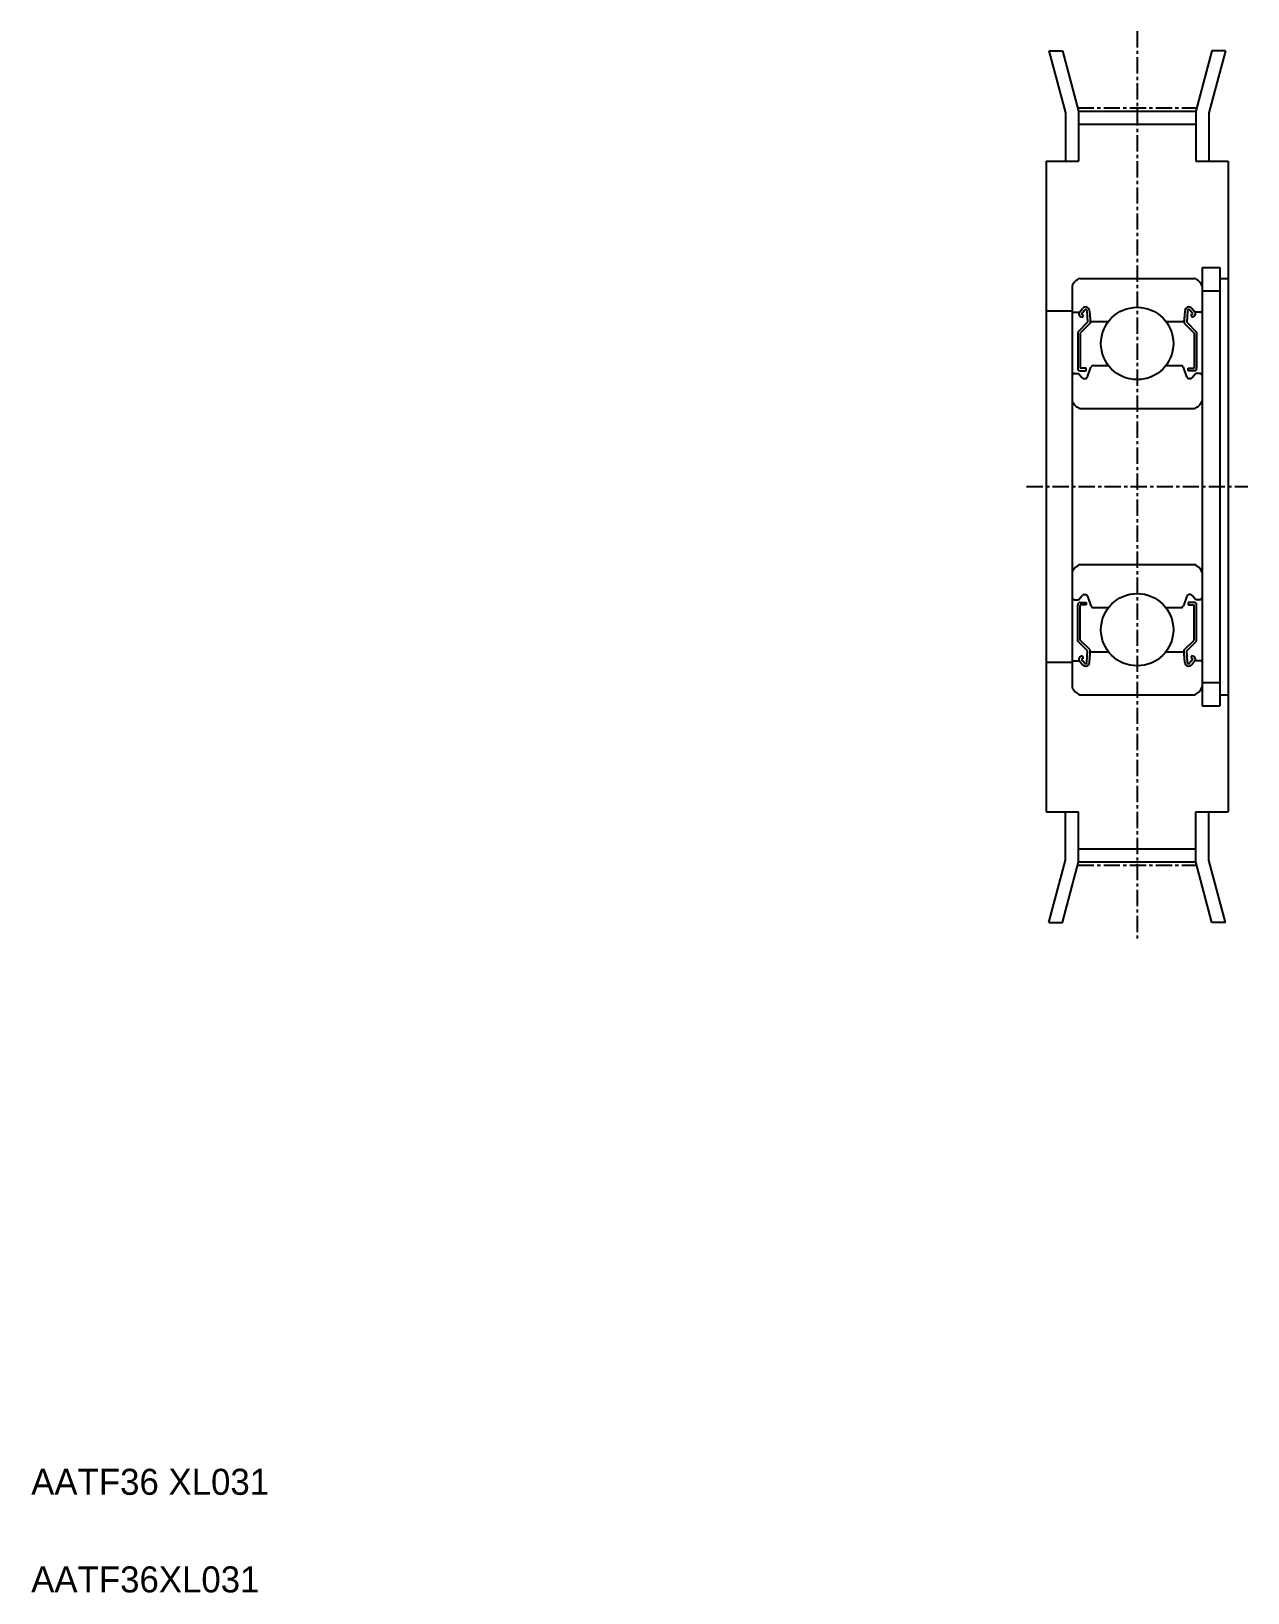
# Model space of a CAD drawing. Extents: x 5 to 98, y 5 to 125.
import ezdxf

# ---------------------------------------------------------------- set-up
doc = ezdxf.new("R2010")
doc.units = 0
doc.linetypes.add('CENTER', pattern=[2, 1.25, -0.25, 0.25, -0.25])
doc.layers.get('0').update_dxf_attribs({"linetype": 'CONTINUOUS'})
doc.layers.add('CENTER', color=1, linetype='CENTER')

msp = doc.modelspace()

# ---------------------------------------------------------------- linework, layer by layer
at = {"color": 7, "linetype": 'CONTINUOUS'}
for p, q in [((83.22, 123.5), (84.5, 118.72)), ((83.22, 123.5), (84.25, 123.5)), ((84.25, 123.5), (85.5, 118.85)), ((95.75, 123.5), (94.5, 118.85)), ((96.78, 123.5), (95.5, 118.72)), ((96.78, 123.5), (95.75, 123.5)), ((85.5, 118.85), (94.5, 118.85)), ((85.5, 118.85), (85.5, 115)), ((94.5, 118.85), (94.5, 115)), ((84.5, 118.72), (84.5, 115)), ((85.5, 117.85), (94.5, 117.85)), ((95.5, 118.72), (95.5, 115)), ((83, 115), (83, 65)), ((83, 115), (85.5, 115)), ((94.5, 115), (97, 115)), ((97, 115), (97, 65)), ((95, 106.85), (95, 73.15)), ((95, 106.85), (96.35, 106.85)), ((96.35, 106.85), (96.35, 73.15)), ((85.6, 106), (94.4, 106)), ((96.35, 106), (97, 106)), ((85, 105.4), (85, 74.6)), ((95, 105.4), (95, 74.6)), ((95, 105.05), (96.35, 105.05)), ((83, 103.5), (85, 103.5)), ((85.1, 103.4), (85.56, 103.4)), ((85.56, 103.4), (85.8, 103.69)), ((85.71, 103.27), (85.96, 103.56)), ((85.87, 103.14), (85.71, 103.27)), ((86.14, 103.51), (86.18, 102.63)), ((86.34, 103.52), (86.4, 102.79)), ((93.66, 103.52), (93.6, 102.79)), ((93.86, 103.51), (93.82, 102.63)), ((94.29, 103.27), (94.04, 103.56)), ((94.13, 103.14), (94.29, 103.27)), ((94.44, 103.4), (94.19, 103.69)), ((94.9, 103.4), (94.44, 103.4)), ((86.18, 102.63), (85.43, 101.88)), ((85.74, 102.99), (85.58, 103.12)), ((86.38, 102.55), (85.63, 101.8)), ((85.74, 102.99), (85.87, 103.14)), ((86.38, 103.02), (86.38, 102.55)), ((86.5, 102.7), (87.8, 102.7)), ((92.2, 102.7), (93.5, 102.7)), ((93.62, 103.02), (93.62, 102.55)), ((93.62, 102.55), (94.37, 101.8)), ((93.82, 102.63), (94.57, 101.88)), ((94.26, 102.99), (94.13, 103.14)), ((94.26, 102.99), (94.41, 103.12)), ((85.43, 101.88), (85.43, 99.1)), ((85.63, 101.8), (85.63, 99.1)), ((94.37, 101.8), (94.37, 99.1)), ((94.57, 101.88), (94.57, 99.1)), ((85.2, 98.7), (85.5, 98.7)), ((85.5, 98.7), (85.78, 98.37)), ((86.08, 99.1), (85.63, 99.1)), ((85.63, 98.9), (86.08, 98.9)), ((86.08, 98.9), (86.08, 99.1)), ((86.18, 98.43), (86.45, 99.17)), ((86.64, 99.3), (87.8, 99.3)), ((92.2, 99.3), (93.36, 99.3)), ((93.82, 98.43), (93.55, 99.17)), ((93.92, 98.9), (93.92, 99.1)), ((93.92, 99.1), (94.37, 99.1)), ((94.37, 98.9), (93.92, 98.9)), ((94.5, 98.7), (94.22, 98.37)), ((94.8, 98.7), (94.5, 98.7)), ((85.93, 98.3), (85.99, 98.3)), ((94.07, 98.3), (94.01, 98.3)), ((85.6, 96), (94.4, 96)), ((85.6, 84), (94.4, 84)), ((85.5, 81.3), (85.78, 81.63)), ((85.93, 81.7), (85.99, 81.7)), ((94.07, 81.7), (94.01, 81.7)), ((94.5, 81.3), (94.22, 81.63)), ((85.2, 81.3), (85.5, 81.3)), ((85.43, 78.12), (85.43, 80.9)), ((85.63, 81.1), (86.08, 81.1)), ((85.63, 78.2), (85.63, 80.9)), ((86.08, 80.9), (85.63, 80.9)), ((86.08, 81.1), (86.08, 80.9)), ((86.18, 81.57), (86.45, 80.83)), ((86.64, 80.7), (87.8, 80.7)), ((92.2, 80.7), (93.36, 80.7)), ((93.82, 81.57), (93.55, 80.83)), ((93.92, 81.1), (93.92, 80.9)), ((94.37, 81.1), (93.92, 81.1)), ((93.92, 80.9), (94.37, 80.9)), ((94.37, 78.2), (94.37, 80.9)), ((94.8, 81.3), (94.5, 81.3)), ((94.57, 78.12), (94.57, 80.9)), ((86.18, 77.37), (85.43, 78.12)), ((86.38, 77.45), (85.63, 78.2)), ((93.62, 77.45), (94.37, 78.2)), ((93.82, 77.37), (94.57, 78.12)), ((85.74, 77.01), (85.58, 76.88)), ((85.87, 76.86), (85.71, 76.73)), ((85.74, 77.01), (85.87, 76.86)), ((86.14, 76.49), (86.18, 77.37)), ((86.34, 76.48), (86.4, 77.21)), ((86.38, 76.98), (86.38, 77.45)), ((86.5, 77.3), (87.8, 77.3)), ((92.2, 77.3), (93.5, 77.3)), ((93.66, 76.48), (93.6, 77.21)), ((93.62, 76.98), (93.62, 77.45)), ((93.86, 76.49), (93.82, 77.37)), ((94.26, 77.01), (94.13, 76.86)), ((94.13, 76.86), (94.29, 76.73)), ((94.26, 77.01), (94.41, 76.88)), ((83, 76.5), (85, 76.5)), ((85.1, 76.6), (85.56, 76.6)), ((85.56, 76.6), (85.8, 76.31)), ((85.71, 76.73), (85.96, 76.44)), ((94.29, 76.73), (94.04, 76.44)), ((94.44, 76.6), (94.19, 76.31)), ((94.9, 76.6), (94.44, 76.6)), ((95, 74.95), (96.35, 74.95)), ((85.6, 74), (94.4, 74)), ((96.35, 74), (97, 74)), ((95, 73.15), (96.35, 73.15)), ((83, 65), (85.5, 65)), ((84.5, 61.28), (84.5, 65)), ((85.5, 61.15), (85.5, 65)), ((94.5, 61.15), (94.5, 65)), ((94.5, 65), (97, 65)), ((95.5, 61.28), (95.5, 65)), ((83.22, 56.5), (84.5, 61.28)), ((85.5, 62.15), (94.5, 62.15)), ((96.78, 56.5), (95.5, 61.28)), ((84.25, 56.5), (85.5, 61.15)), ((85.5, 61.15), (94.5, 61.15)), ((95.75, 56.5), (94.5, 61.15)), ((83.22, 56.5), (84.25, 56.5)), ((96.78, 56.5), (95.75, 56.5))]:
    msp.add_line(p, q, dxfattribs=at)
for centre in [(90, 101), (90, 79)]:
    msp.add_circle(centre, 2.78, dxfattribs=at)
for centre, radius, start, end in [((85.94, 105.06), 1, 109.8959, 160.1038), ((94.06, 105.06), 1, 19.8961, 70.1041), ((85.1, 103.5), 0.1, 179.9999, 270.0005), ((85.71, 103.27), 0.2, 139.8644, 230.0841), ((86.04, 103.5), 0.303, 4.9206, 139.9522), ((86.04, 103.5), 0.103, 4.9936, 140.1227), ((93.96, 103.5), 0.303, 40.0477, 175.0792), ((93.96, 103.5), 0.103, 39.8773, 175.0058), ((94.29, 103.27), 0.2, 309.9155, 40.1354), ((94.9, 103.5), 0.1, 269.9993, 0), ((86.5, 102.8), 0.1, 185.1426, 270.0005), ((93.5, 102.8), 0.1, 269.9993, 354.8572), ((85.2, 98.5), 0.2, 89.9997, 179.9999), ((85.63, 99.1), 0.2, 179.9999, 270.0002), ((85.99, 98.5), 0.2, 270.0002, 340.1147), ((86.64, 99.1), 0.2, 89.9997, 160.1146), ((93.36, 99.1), 0.2, 19.8854, 90), ((94.01, 98.5), 0.2, 199.885, 269.9995), ((94.37, 99.1), 0.2, 269.9995, 0), ((94.8, 98.5), 0.2, 0, 90), ((85.93, 98.5), 0.2, 220.1352, 270.0002), ((94.07, 98.5), 0.2, 269.9995, 319.8645), ((85.94, 96.94), 1, 199.8958, 250.104), ((94.06, 96.94), 1, 289.896, 340.104), ((85.94, 83.06), 1, 109.896, 160.1042), ((94.06, 83.06), 1, 19.896, 70.104), ((85.93, 81.5), 0.2, 89.9998, 139.8648), ((85.99, 81.5), 0.2, 19.8853, 89.9998), ((94.01, 81.5), 0.2, 90.0005, 160.115), ((94.07, 81.5), 0.2, 40.1355, 90.0005), ((85.2, 81.5), 0.2, 180.0001, 270.0003), ((85.63, 80.9), 0.2, 89.9998, 180.0001), ((86.64, 80.9), 0.2, 199.8854, 270.0003), ((93.36, 80.9), 0.2, 270, 340.1146), ((94.37, 80.9), 0.2, 0, 90.0005), ((94.8, 81.5), 0.2, 270, 0), ((85.71, 76.73), 0.2, 129.9159, 220.1356), ((86.5, 77.2), 0.1, 89.9995, 174.8574), ((93.5, 77.2), 0.1, 5.1428, 90.0007), ((94.29, 76.73), 0.2, 319.8646, 50.0845), ((85.1, 76.5), 0.1, 89.9995, 180.0001), ((86.04, 76.5), 0.303, 220.0478, 355.0794), ((86.04, 76.5), 0.103, 219.8773, 355.0064), ((93.96, 76.5), 0.303, 184.9208, 319.9523), ((93.96, 76.5), 0.103, 184.9942, 320.1227), ((94.9, 76.5), 0.1, 0, 90.0007), ((85.94, 74.94), 1, 199.8962, 250.1041), ((94.06, 74.94), 1, 289.8959, 340.1039)]:
    msp.add_arc(centre, radius, start, end, dxfattribs=at)
at = {"layer": 'CENTER', "color": 1, "linetype": 'CENTER'}
for p, q in [((90, 125), (90, 55)), ((85.43, 119.1), (94.57, 119.1)), ((81.5, 90), (98.5, 90)), ((85.43, 60.9), (94.57, 60.9))]:
    msp.add_line(p, q, dxfattribs=at)

# ---------------------------------------------------------------- texts
at = {"color": 7, "linetype": 'CONTINUOUS'}
for s, p in [('AATF36 XL031', (5, 12.5)), ('AATF36XL031', (5, 5))]:
    msp.add_text(s, height=2, dxfattribs=at).set_placement(p)

doc.saveas('drawing.dxf')
